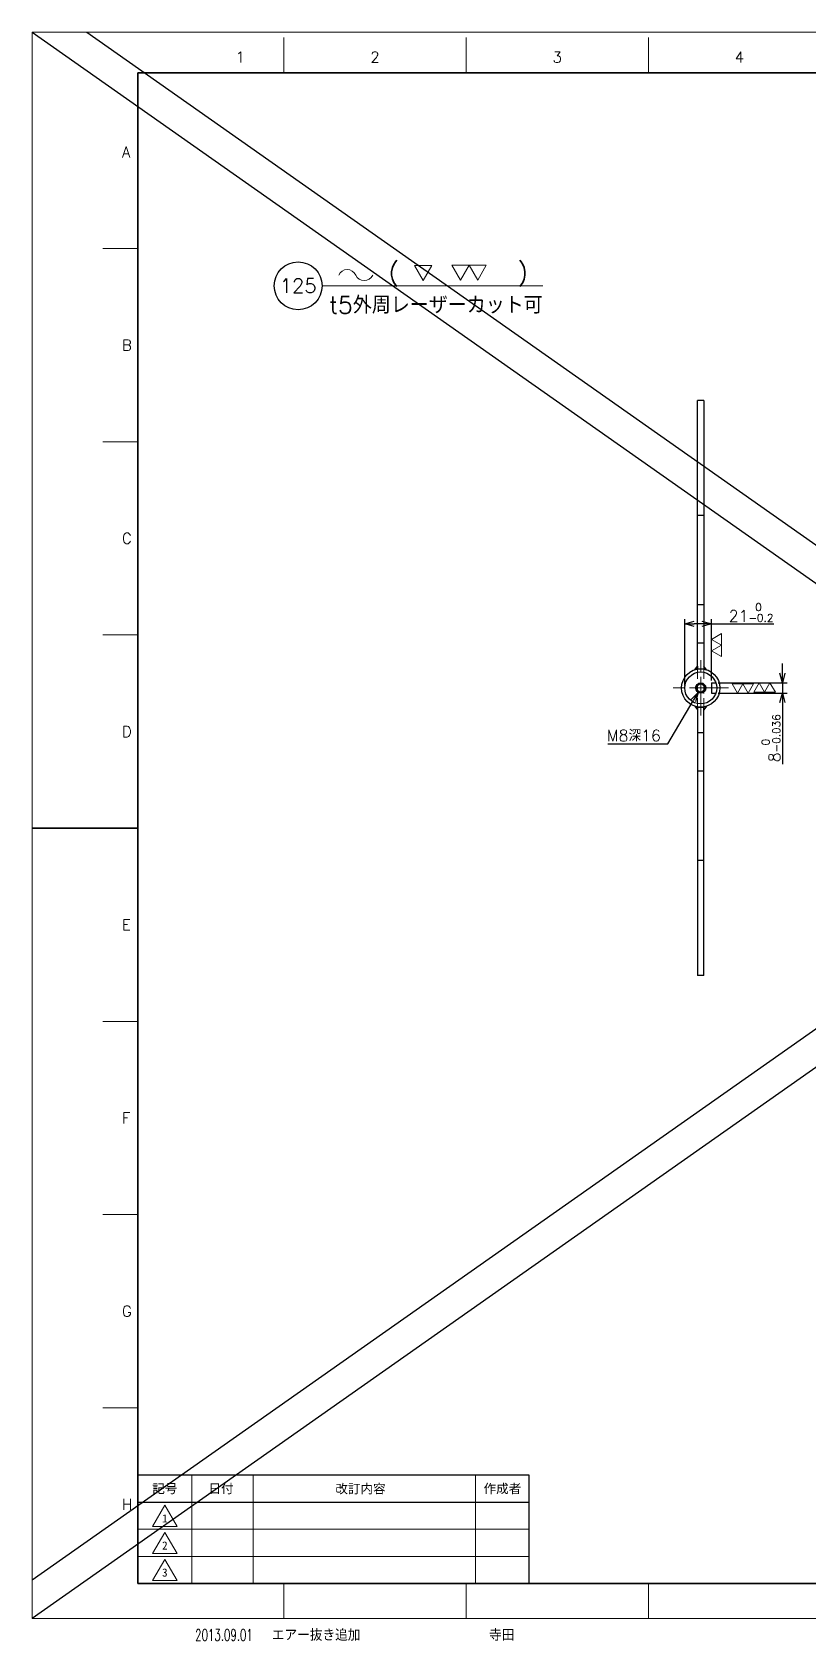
# Model space of a CAD drawing. Header units: millimetres. Extents: x 0 to 3254, y -17 to 1242.
# Drawn here: x 0 to 607, y -17 to 1242 of the extents above; entities that cross this region are included whole.
import ezdxf
from ezdxf import colors
from ezdxf.entities.mleader import LeaderData, LeaderLine
from ezdxf.enums import TextEntityAlignment as Align
from ezdxf.math import Vec2, Vec3

# ---------------------------------------------------------------- set-up
doc = ezdxf.new("R2010")
doc.units = ezdxf.units.MM
doc.header["$LTSCALE"] = 1.2
doc.header["$PDMODE"] = 99
doc.header["$PDSIZE"] = 1
doc.linetypes.add('CENTER2', pattern=[28.575, 19.05, -3.175, 3.175, -3.175])
doc.linetypes.add('HIDDEN', pattern=[9.525, 6.35, -3.175])
for name, color, linetype, lineweight in [('04_HIDDEN', 2, 'HIDDEN', 13), ('05_CENTER', 4, 'CENTER2', 13), ('07_TEXT', 3, 'Continuous', 13), ('08_DIM', 3, 'Continuous', 13), ('90_FRAME', 5, 'Continuous', 35)]:
    doc.layers.add(name, color=color, linetype=linetype, lineweight=lineweight)
doc.layers.add('91_BLANK', color=5, linetype='Continuous', lineweight=0, plot=False)
doc.styles.add('KSS_TXT', font='txt.shx', dxfattribs={"bigfont": 'extfont2.shx'})
doc.styles.add('MS_G', font='MS Gothic.ttf')
doc.styles.get("Standard").update_dxf_attribs({"font": 'txt.shx', "bigfont": 'extfont2.shx'})
doc.styles.add('表題用', font='MS PGothic.ttf')
doc.dimstyles.new('KSS_DIM', dxfattribs={"dimscale": 3, "dimtxt": 3, "dimasz": 2.5, "dimexe": 1.25, "dimexo": 0.625, "dimtad": 1, "dimdsep": 46, "dimtxsty": 'KSS_TXT', "dimblk": 'OPEN30', "dimcen": 0, "dimazin": 2, "dimtfac": 0.75, "dimtmove": 0, "dimatfit": 3, "dimldrblk": 'OPEN30', "dimfxl": 1.25, "dimtolj": 1, "dimarcsym": 0})
doc.dimstyles.new('KSS_DIM$3', dxfattribs={"dimscale": 3, "dimtxt": 3, "dimasz": 2.5, "dimexe": 1.25, "dimexo": 0.625, "dimtad": 1, "dimtih": 1, "dimtoh": 1, "dimdsep": 46, "dimtxsty": 'KSS_TXT', "dimblk": 'OPEN30', "dimcen": 0, "dimazin": 2, "dimtfac": 0.75, "dimtofl": 0, "dimtmove": 0, "dimatfit": 3, "dimldrblk": 'OPEN30', "dimfxl": 1.25, "dimtolj": 1, "dimarcsym": 0})

# ---------------------------------------------------------------- blocks, each defined once
blk = doc.blocks.new('AM_BALLOON1')
at = {"transparency": 16777216}
blk.add_circle((0, 0), 5, dxfattribs=at)
blk.add_attdef('B_NUMBER', text='', height=3, dxfattribs=at).set_placement((0, 0), align=Align.MIDDLE_CENTER)
blk = doc.blocks.new('_OPEN')
at = {"color": 0, "linetype": 'ByBlock'}
for p, q in [((-1, 0.17), (0, 0)), ((0, 0), (-1, -0.17)), ((0, 0), (-1, 0))]:
    blk.add_line(p, q, dxfattribs=at)
blk = doc.blocks.new('p1ba05')
for centre, start, end in [((-2.95, 0.29), 24.2276, 155.5758), ((0, 1.62), 204.2276, 335.5758)]:
    blk.add_arc(centre, 1.62, start, end)
blk = doc.blocks.new('p1ba01')
for p, q in [((0, 0), (-1.5, 2.6)), ((-1.5, 2.6), (1.5, 2.6)), ((1.5, 2.6), (0, 0))]:
    blk.add_line(p, q)
blk = doc.blocks.new('_Open30')
at = {"color": 0, "linetype": 'ByBlock', "lineweight": -2}
for p, q in [((-1, 0.27), (0, 0)), ((0, 0), (-1, -0.27)), ((0, 0), (-1, 0))]:
    blk.add_line(p, q, dxfattribs=at)
blk = doc.blocks.new('*D144')
at = {"layer": '08_DIM', "color": 0, "lineweight": -2, "transparency": 16777216}
for p, q in [((510.3, 730.2), (510.3, 782.3)), ((531.3, 734.2), (531.3, 782.3)), ((523.8, 778.5), (517.8, 778.5)), ((531.3, 778.5), (580.1, 778.5))]:
    blk.add_line(p, q, dxfattribs=at)
at = {"layer": 'Defpoints', "color": 0, "transparency": 16777216}
for p in [(510.3, 778.5), (531.3, 732.4), (510.3, 728.4)]:
    blk.add_point(p, dxfattribs=at)
at = {"layer": '08_DIM', "color": 0, "lineweight": -2, "transparency": 16777216, "xscale": 7.5, "yscale": 7.5, "zscale": 7.5, "rotation": 180}
blk.add_blockref('_Open30', (510.3, 778.5), dxfattribs=at)
at = {"layer": '08_DIM', "color": 0, "lineweight": -2, "transparency": 16777216, "xscale": 7.5, "yscale": 7.5, "zscale": 7.5}
blk.add_blockref('_Open30', (531.3, 778.5), dxfattribs=at)
at = {"layer": '08_DIM', "color": 0, "transparency": 16777216, "insert": (562.2, 787.4), "char_height": 9, "attachment_point": 5, "style": 'KSS_TXT'}
blk.add_mtext('21{\\H6.000000;\\S 0^ -0.2;}', dxfattribs=at)
blk = doc.blocks.new('*D145')
at = {"layer": '08_DIM', "color": 0, "lineweight": -2, "transparency": 16777216}
for p, q in [((586.7, 739.9), (586.7, 747.4)), ((536.5, 732.4), (590.5, 732.4)), ((586.7, 732.4), (586.7, 724.4)), ((536.5, 724.4), (590.5, 724.4)), ((586.7, 716.9), (586.7, 668.6))]:
    blk.add_line(p, q, dxfattribs=at)
at = {"layer": 'Defpoints', "color": 0, "transparency": 16777216}
for p in [(534.7, 732.4), (534.7, 724.4), (586.7, 724.4)]:
    blk.add_point(p, dxfattribs=at)
at = {"layer": '08_DIM', "color": 0, "lineweight": -2, "transparency": 16777216, "xscale": 7.5, "yscale": 7.5, "zscale": 7.5}
for p, rotation in [((586.7, 732.4), 270), ((586.7, 724.4), 90)]:
    blk.add_blockref('_Open30', p, dxfattribs=dict(at, rotation=rotation))
at = {"layer": '08_DIM', "color": 0, "transparency": 16777216, "insert": (577.8, 689), "char_height": 9, "attachment_point": 5, "rotation": 90, "style": 'KSS_TXT'}
blk.add_mtext('8{\\H6.000000;\\S 0^ -0.036;}', dxfattribs=at)
blk = doc.blocks.new('p1ba02')
for p, q in [((-1.5, 2.6), (1.5, 2.6)), ((0, 0), (-1.5, 2.6)), ((1.5, 2.6), (0, 0)), ((3, 0), (1.5, 2.6)), ((1.5, 2.6), (4.5, 2.6)), ((4.5, 2.6), (3, 0))]:
    blk.add_line(p, q)
blk = doc.blocks.new('*D157')
at = {"layer": '08_DIM', "color": 0, "lineweight": -2, "transparency": 16777216}
for p, q in [((497.2, 684.7), (517, 718.4)), ((450.1, 684.7), (497.2, 684.7))]:
    blk.add_line(p, q, dxfattribs=at)
at = {"layer": 'Defpoints', "color": 0, "transparency": 16777216}
for p in [(524.8, 731.8), (520.8, 724.9)]:
    blk.add_point(p, dxfattribs=at)
at = {"layer": '08_DIM', "color": 0, "lineweight": -2, "transparency": 16777216, "xscale": 7.5, "yscale": 7.5, "zscale": 7.5, "rotation": 59.63381885746851}
blk.add_blockref('_Open30', (520.8, 724.9), dxfattribs=at)
at = {"layer": '08_DIM', "color": 0, "transparency": 16777216, "insert": (470.5, 691.1), "char_height": 9, "attachment_point": 5, "style": 'KSS_TXT'}
blk.add_mtext('\\A1;M8深16', dxfattribs=at)
blk = doc.blocks.new('M8Tz_2_1')
at = {"color": 0}
for radius in [4, 3.25]:
    blk.add_circle((0, 0), radius, dxfattribs=at)
at = {"layer": '05_CENTER'}
for p, q in [((6.9, 0), (-6.9, 0)), ((0, -6.9), (0, 6.9))]:
    blk.add_line(p, q, dxfattribs=at)

msp = doc.modelspace()

# ---------------------------------------------------------------- linework, layer by layer
msp.add_line((0, 1241.619), (1764.068, 0))
at = {"color": 1}
for p, q in [((0, 1241.619), (1764.068, 0)), ((1764.068, 1241.619), (0, 0)), ((1721.444, 1241.619), (0, 30)), ((42.623, 1241.619), (1764.068, 30))]:
    msp.add_line(p, q, dxfattribs=at)
at = {"color": 0}
for p, q in [((525.319, 953.354), (520.319, 953.354)), ((520.319, 743.144), (520.319, 953.354)), ((525.319, 953.354), (525.319, 743.144)), ((525.319, 863.354), (520.319, 863.354)), ((525.319, 793.354), (520.319, 793.354)), ((525.319, 763.354), (520.319, 763.354)), ((520.319, 743.354), (525.319, 743.354)), ((531.319, 732.354), (534.662, 732.354)), ((531.319, 732.354), (531.319, 724.354)), ((531.319, 724.354), (534.662, 724.354)), ((520.319, 713.564), (520.319, 503.354)), ((520.319, 713.354), (525.319, 713.354)), ((525.319, 503.354), (525.319, 713.564)), ((525.319, 693.354), (520.319, 693.354)), ((525.319, 663.354), (520.319, 663.354)), ((525.319, 593.354), (520.319, 593.354)), ((525.319, 503.354), (520.319, 503.354))]:
    msp.add_line(p, q, dxfattribs=at)
at = {"color": 3}
for points in [[(520.319, 743.144), (518.319, 742.663), (520.319, 745.354), (520.319, 745.354)], [(525.319, 743.144), (527.319, 742.663), (525.319, 745.354), (525.319, 745.354)], [(520.319, 713.564), (518.319, 714.045), (520.319, 711.354), (520.319, 711.354)], [(525.319, 713.564), (527.319, 714.045), (525.319, 711.354), (525.319, 711.354)]]:
    msp.add_lwpolyline(points, close=True, dxfattribs=at)
at = {"color": 0}
for radius in [15, 12.5]:
    msp.add_circle((522.819, 728.354), radius, dxfattribs=at)
at = {"layer": '04_HIDDEN'}
for p, q in [((520.319, 743.144), (520.319, 713.564)), ((525.319, 743.144), (525.319, 713.564))]:
    msp.add_line(p, q, dxfattribs=at)
at = {"layer": '05_CENTER'}
for p, q in [((522.819, 706.684), (522.819, 750.024)), ((544.489, 728.354), (501.149, 728.354))]:
    msp.add_line(p, q, dxfattribs=at)
at = {"layer": '08_DIM'}
msp.add_line((226.772, 1043.088), (399.459, 1043.088), dxfattribs=at)
at = {"layer": '90_FRAME', "color": 4, "lineweight": 13}
for p, q in [((196.76, 1209.75), (196.76, 1237.359)), ((339.328, 1209.75), (339.328, 1237.359)), ((481.896, 1209.75), (481.896, 1237.359)), ((82.742, 1072.29), (55.133, 1072.29)), ((82.742, 921.066), (55.133, 921.066)), ((82.742, 769.842), (55.133, 769.842)), ((82.742, 467.394), (55.133, 467.394)), ((82.742, 316.17), (55.133, 316.17)), ((82.742, 164.946), (55.133, 164.946)), ((196.76, 0), (196.76, 27.485)), ((339.328, 0), (339.328, 27.485)), ((481.896, 0), (481.896, 27.485))]:
    msp.add_line(p, q, dxfattribs=at)
at = {"layer": '90_FRAME'}
msp.add_line((0, 618.618), (82.742, 618.618), dxfattribs=at)
at = {"layer": '90_FRAME', "color": 0, "lineweight": 13}
for p, q in [((124.742, 27.485), (124.742, 112.343)), ((172.742, 27.485), (172.742, 112.343)), ((346.742, 27.485), (346.742, 112.343)), ((82.742, 69.914), (388.742, 69.914)), ((82.742, 48.7), (388.742, 48.7))]:
    msp.add_line(p, q, dxfattribs=at)
at = {"layer": '90_FRAME', "color": 0, "lineweight": 25}
msp.add_line((82.742, 91.128), (388.742, 91.128), dxfattribs=at)
at = {"layer": '90_FRAME'}
msp.add_lwpolyline([(82.742, 27.485), (1736.459, 27.485), (1736.459, 1209.75), (82.742, 1209.75)], close=True, dxfattribs=at)
at = {"layer": '90_FRAME', "color": 0, "lineweight": 25}
msp.add_lwpolyline([(82.742, 27.485), (388.742, 27.485), (388.742, 112.343), (82.742, 112.343)], close=True, dxfattribs=at)
at = {"layer": '90_FRAME', "color": 0, "lineweight": 13}
for points in [[(94.195, 72.167), (103.742, 88.702), (113.288, 72.167), (94.195, 72.167)], [(94.195, 50.953), (103.742, 67.488), (113.288, 50.953), (94.195, 50.953)], [(94.195, 29.739), (103.742, 46.274), (113.288, 29.739), (94.195, 29.739)]]:
    msp.add_lwpolyline(points, dxfattribs=at)
at = {"layer": '91_BLANK'}
msp.add_lwpolyline([(0, 0), (1764.068, 0), (1764.068, 1241.619), (0, 1241.619)], close=True, dxfattribs=at)

# ---------------------------------------------------------------- block references
msp.add_blockref('M8Tz_2_1', (522.819, 728.354))
at = {"layer": '08_DIM'}
for name, p, xscale, yscale, zscale in [('p1ba01', (305.804, 1047.364), 4.5, 4.5, 4.5), ('p1ba02', (334.892, 1047.532), 4.5, 4.5, 4.5), ('p1ba05', (259.642, 1047.191), 4.5, 4.5, 4.5), ('p1ba02', (551.555, 724.354), 2.8, 2.8, 2.8)]:
    msp.add_blockref(name, p, dxfattribs=dict(at, xscale=xscale, yscale=yscale, zscale=zscale))
for p, xscale, yscale, zscale, rotation in [((531.319, 766.36), 3, 3, 3, 270), ((576.987, 732.354), 2.8, 2.8, 2.8, 180)]:
    msp.add_blockref('p1ba02', p, dxfattribs=dict(at, xscale=xscale, yscale=yscale, zscale=zscale, rotation=rotation))

# ---------------------------------------------------------------- texts
at = {"layer": '07_TEXT', "style": 'KSS_TXT'}
msp.add_text('( \u3000\u3000 \u3000  )', height=13.5, dxfattribs=at).set_placement((278.79, 1047.025))
at = {"layer": '08_DIM', "style": 'KSS_TXT'}
msp.add_text('t5外周レーザーカット可', height=13.5, dxfattribs=at).set_placement((232.235, 1021.353))
at = {"layer": '90_FRAME', "color": 0, "lineweight": 13, "style": 'KSS_TXT'}
for s, p in [('1', (162.682, 1215.249)), ('2', (268.044, 1215.249)), ('3', (410.612, 1215.249)), ('4', (553.18, 1215.249))]:
    msp.add_text(s, height=8.52, dxfattribs=at).set_placement(p, align=Align.BOTTOM_CENTER)
for s, p in [('A', (70.199, 1147.902)), ('B', (70.199, 996.678)), ('C', (70.199, 845.454)), ('D', (70.199, 694.23)), ('E', (70.199, 543.006)), ('F', (70.199, 391.782)), ('G', (70.199, 240.558)), ('H', (70.199, 89.334))]:
    msp.add_text(s, height=8.52, dxfattribs=at).set_placement(p, align=Align.MIDDLE_LEFT)
at = {"layer": '90_FRAME', "color": 0, "style": '表題用'}
for s, p in [('記号', (103.742, 101.735)), ('日付', (147.711, 101.735)), ('作成者', (367.742, 101.735))]:
    msp.add_text(s, height=7.2, dxfattribs=at).set_placement(p, align=Align.MIDDLE_CENTER)
msp.add_text('改訂内容', height=7.2, dxfattribs=at).set_placement((256.742, 101.735), align=Align.MIDDLE)
at = {"layer": '90_FRAME', "color": 0, "lineweight": 13, "style": 'MS_G'}
for s, p in [('1', (103.742, 78.4)), ('2', (103.742, 57.185)), ('3', (103.742, 35.971))]:
    msp.add_text(s, height=6.364, dxfattribs=at).set_placement(p, align=Align.MIDDLE)
at = {"layer": '90_FRAME', "color": 3, "lineweight": 13, "width": 0.65}
msp.add_text('2013.09.01', height=9, dxfattribs=at).set_placement((127.43, -17.392))
at = {"layer": '90_FRAME', "color": 3, "lineweight": 13}
for s, p in [('エアー抜き追加', (187.405, -17.392)), ('寺田', (357.315, -17.392))]:
    msp.add_text(s, height=9, dxfattribs=at).set_placement(p)

# ---------------------------------------------------------------- dimensions: what is measured, and where the dimension line sits
at = {"layer": '08_DIM'}
dim = msp.add_linear_dim(base=(510.319, 778.539), p1=(531.319, 732.354), p2=(510.319, 728.354), dimstyle='KSS_DIM', override={"dimtol": 1, "dimtm": 0.2, "dimtfac": 0.666667, "dimtdec": 3, "dimtolj": 0, "dimarcsym": 1}, dxfattribs=at)
dim.commit()
dim.dimension.update_dxf_attribs({"geometry": '*D144', "text_midpoint": (562.194, 778.539), "dimtype": 160})
dim = msp.add_linear_dim(base=(586.703, 724.354), p1=(534.662, 732.354), p2=(534.662, 724.354), angle=270, dimstyle='KSS_DIM', override={"dimpost": '', "dimtol": 1, "dimlim": 0, "dimtp": 0, "dimtm": 0.036, "dimtfac": 0.666667, "dimtdec": 3, "dimtolj": 0, "dimtzin": 8, "dimarcsym": 1}, dxfattribs=at)
dim.commit()
dim.dimension.update_dxf_attribs({"geometry": '*D145', "text_midpoint": (577.828, 688.979)})
dim = msp.add_diameter_dim_2p(p1=(524.841, 731.805), p2=(520.797, 724.903), text='M<>深16', dimstyle='KSS_DIM$3', override={"dimpost": '<>', "dimtix": 1}, dxfattribs=at)
dim.commit()
dim.dimension.update_dxf_attribs({"geometry": '*D157', "text_midpoint": (470.465, 684.696), "dimtype": 163})

# ---------------------------------------------------------------- leaders
ml = msp.add_multileader_block('Standard', dxfattribs=at)
ml.set_content('AM_BALLOON1', color=256, scale=3.75)
ml.set_attribute('B_NUMBER', '125', width=0)
ml.set_leader_properties(color=256, linetype='ByLayer', lineweight=-1)
ml.set_arrow_properties(name='OPEN')
ml.build(insert=Vec2(0, 0))
ml.multileader.update_dxf_attribs({"leader_type": 0, "has_dogleg": 0, "text_right_attachment_type": 6, "dogleg_length": 0, "arrow_head_size": 7.5, "scale": 2.5, "block_connection_type": 1})
ctx = ml.context
ctx.base_point, ctx.scale, ctx.char_height, ctx.arrow_head_size, ctx.landing_gap_size, ctx.plane_origin = Vec3(208, 1043.103), 2.5, 15, 7.5, 7.5, Vec3(208, 1043.103)
ctx.right_attachment, ctx.attachment_type = 6, 1
notes = []
notes.append((ctx, [(0, (0, 0, 0), (0, 0), (1, 0), 1, [])]))
ctx.block.insert = Vec3(208, 1043.103)
ml = msp.add_multileader_block('Standard', dxfattribs=at)
ml.set_content('AM_BALLOON1', color=256, scale=3.75)
ml.set_attribute('B_NUMBER', '125', width=0)
ml.set_leader_properties(color=256, linetype='ByLayer', lineweight=-1)
ml.set_arrow_properties(name='OPEN')
ml.build(insert=Vec2(0, 0))
ml.multileader.update_dxf_attribs({"leader_type": 0, "has_dogleg": 0, "text_right_attachment_type": 6, "dogleg_length": 0, "arrow_head_size": 7.5, "scale": 2.5, "block_connection_type": 1})
ctx = ml.context
ctx.base_point, ctx.scale, ctx.char_height, ctx.arrow_head_size, ctx.landing_gap_size, ctx.plane_origin = Vec3(2105.135, 738.369), 2.5, 15, 7.5, 7.5, Vec3(2105.135, 738.369)
ctx.right_attachment, ctx.attachment_type = 6, 1
notes.append((ctx, [(0, (0, 0, 0), (0, 0), (1, 0), 1, [])]))
ctx.block.insert = Vec3(2105.135, 738.369)
for ctx, leaders in notes:
    for number, flags, end, landing, length, lines in leaders:
        leader = LeaderData()
        leader.index, (leader.has_last_leader_line, leader.has_dogleg_vector, leader.attachment_direction) = number, flags
        leader.last_leader_point, leader.dogleg_vector, leader.dogleg_length = Vec3(end), Vec3(landing), length
        for number, points, colour, breaks in lines:
            line = LeaderLine()
            line.index, line.vertices, line.color, line.breaks = number, Vec3.list(points), colors.encode_raw_color(colour), breaks
            leader.lines.append(line)
        ctx.leaders.append(leader)

doc.saveas('drawing.dxf')
